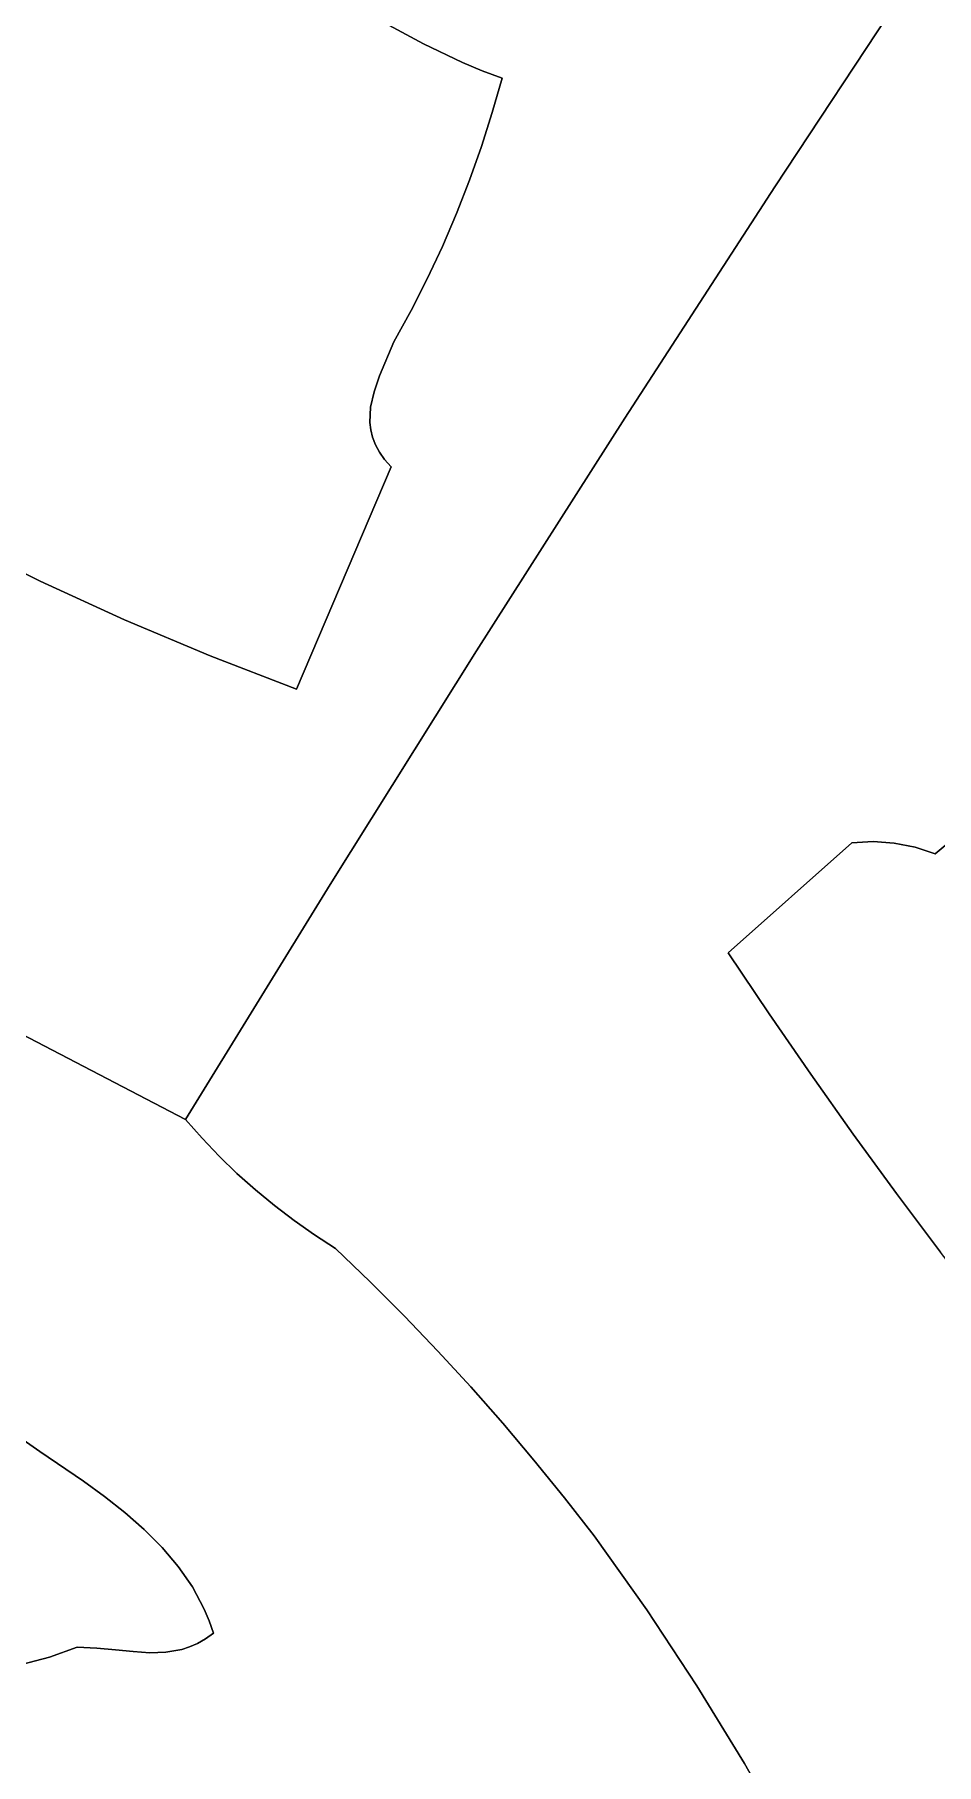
# Model space of a CAD drawing. Header units: inches. Extents: x 37.2 to 70.6, y 17.4 to 61.6.
# Drawn here: x 55.065 to 57.174, y 44.197 to 48.241 of the extents above; entities that cross this region are included whole.
import ezdxf

# ---------------------------------------------------------------- set-up
doc = ezdxf.new("R2010")
doc.units = ezdxf.units.IN
doc.layers.add('SURFACES_FOR_SKETCHUP', color=7, linetype='Continuous')

msp = doc.modelspace()

# ---------------------------------------------------------------- linework, layer by layer
at = {"layer": 'SURFACES_FOR_SKETCHUP'}
for points, invisible_edges in [([(57.5113, 48.9598), (57.1518, 48.4241), (57.8532, 46.8408)], 10), ([(55.8833, 48.2687), (55.9742, 48.22), (57.1518, 48.4241)], 10), ([(55.9742, 48.22), (56.0657, 48.1759), (57.1518, 48.4241)], 10), ([(56.0657, 48.1759), (56.1118, 48.1565), (57.1518, 48.4241)], 10), ([(56.1584, 48.1395), (57.1518, 48.4241), (56.1118, 48.1565)], 3), ([(56.7966, 47.8857), (57.1518, 48.4241), (56.1584, 48.1395)], 10), ([(57.1518, 48.4241), (56.7966, 47.8857), (57.8532, 46.8408)], 10), ([(55.9051, 47.5227), (55.6086, 48.4088), (54.955, 48.2755)], 11), ([(55.9454, 47.596), (55.6086, 48.4088), (55.9051, 47.5227)], 3), ([(55.7011, 48.3664), (55.6086, 48.4088), (55.9454, 47.596)], 10), ([(55.7925, 48.3186), (55.7011, 48.3664), (55.9833, 47.6705)], 10), ([(55.9454, 47.596), (55.9833, 47.6705), (55.7011, 48.3664)], 10), ([(55.9833, 47.6705), (56.0188, 47.7461), (55.7925, 48.3186)], 10), ([(55.8833, 48.2687), (55.7925, 48.3186), (56.0188, 47.7461)], 10), ([(54.955, 48.2755), (54.9181, 48.2369), (55.9051, 47.5227)], 10), ([(56.0517, 47.8229), (56.0822, 47.9007), (55.8833, 48.2687)], 10), ([(55.9742, 48.22), (55.8833, 48.2687), (56.0822, 47.9007)], 10), ([(56.0517, 47.8229), (55.8833, 48.2687), (56.0188, 47.7461)], 3), ([(54.8835, 47.0594), (55.859, 47.406), (54.9181, 48.2369)], 11), ([(55.8718, 47.4433), (55.9051, 47.5227), (54.9181, 48.2369)], 10), ([(55.8718, 47.4433), (54.9181, 48.2369), (55.859, 47.406)], 3), ([(56.0822, 47.9007), (56.1101, 47.9794), (55.9742, 48.22)], 10), ([(55.9742, 48.22), (56.1101, 47.9794), (56.0657, 48.1759)], 3), ([(56.1355, 48.059), (56.1118, 48.1565), (56.0657, 48.1759)], 9), ([(56.1355, 48.059), (56.0657, 48.1759), (56.1101, 47.9794)], 3), ([(56.1355, 48.059), (56.1584, 48.1395), (56.1118, 48.1565)], 8), ([(56.1584, 48.1395), (56.1355, 48.059), (56.7966, 47.8857)], 10), ([(56.1355, 48.059), (56.1101, 47.9794), (56.7966, 47.8857)], 10), ([(56.1101, 47.9794), (56.0822, 47.9007), (56.7966, 47.8857)], 10), ([(56.0822, 47.9007), (56.0517, 47.8229), (56.4456, 47.3445)], 10), ([(56.4456, 47.3445), (56.7966, 47.8857), (56.0822, 47.9007)], 10), ([(56.7966, 47.8857), (56.4456, 47.3445), (57.6762, 46.7209)], 10), ([(57.6762, 46.7209), (57.8532, 46.8408), (56.7966, 47.8857)], 10), ([(56.0517, 47.8229), (56.0188, 47.7461), (56.4456, 47.3445)], 10), ([(56.0188, 47.7461), (55.9833, 47.6705), (56.4456, 47.3445)], 10), ([(55.9833, 47.6705), (55.9454, 47.596), (56.4456, 47.3445)], 10), ([(55.9454, 47.596), (55.9051, 47.5227), (56.4456, 47.3445)], 10), ([(55.9051, 47.5227), (55.8718, 47.4433), (56.4456, 47.3445)], 10), ([(55.859, 47.406), (55.8986, 47.2304), (55.8718, 47.4433)], 3), ([(55.8986, 47.2304), (56.4456, 47.3445), (55.8718, 47.4433)], 11), ([(54.8835, 47.0594), (55.0781, 46.9634), (55.859, 47.406)], 10), ([(55.8508, 47.3699), (55.859, 47.406), (55.0781, 46.9634)], 10), ([(55.8508, 47.3699), (55.0781, 46.9634), (55.849, 47.3346)], 3), ([(55.849, 47.3346), (55.8713, 47.2652), (55.8508, 47.3699)], 3), ([(55.859, 47.406), (55.8508, 47.3699), (55.8986, 47.2304)], 10), ([(55.8834, 47.2478), (55.8508, 47.3699), (55.8713, 47.2652)], 3), ([(55.8834, 47.2478), (55.8986, 47.2304), (55.8508, 47.3699)], 10), ([(55.2754, 46.8733), (55.849, 47.3346), (55.0781, 46.9634)], 3), ([(55.849, 47.3346), (55.2754, 46.8733), (55.851, 47.3171)], 3), ([(55.8713, 47.2652), (55.849, 47.3346), (55.8619, 47.2825)], 3), ([(55.849, 47.3346), (55.851, 47.3171), (55.8619, 47.2825)], 10), ([(56.4456, 47.3445), (55.8986, 47.2304), (56.0988, 46.8005)], 3), ([(56.0988, 46.8005), (56.9765, 46.3514), (56.4456, 47.3445)], 3), ([(56.9765, 46.3514), (57.0262, 46.3543), (56.4456, 47.3445)], 10), ([(57.3351, 46.4633), (56.4456, 47.3445), (57.0262, 46.3543)], 11), ([(57.3351, 46.4633), (57.5034, 46.595), (56.4456, 47.3445)], 10), ([(57.5034, 46.595), (57.6762, 46.7209), (56.4456, 47.3445)], 10), ([(55.851, 47.3171), (55.2754, 46.8733), (55.8553, 47.2998)], 3), ([(55.4754, 46.7891), (55.8553, 47.2998), (55.2754, 46.8733)], 3), ([(55.8553, 47.2998), (55.4754, 46.7891), (55.8619, 47.2825)], 3), ([(55.8553, 47.2998), (55.8619, 47.2825), (55.851, 47.3171)], 2), ([(55.8619, 47.2825), (55.4754, 46.7891), (55.8713, 47.2652)], 3), ([(55.8713, 47.2652), (55.4754, 46.7891), (55.8834, 47.2478)], 3), ([(55.8834, 47.2478), (55.4754, 46.7891), (55.8986, 47.2304)], 3), ([(55.6778, 46.711), (55.8986, 47.2304), (55.4754, 46.7891)], 2), ([(55.6778, 46.711), (56.0988, 46.8005), (55.8986, 47.2304)], 3), ([(55.0781, 46.9634), (54.8835, 47.0594), (54.5621, 46.1501)], 10), ([(55.2754, 46.8733), (55.0781, 46.9634), (54.5621, 46.1501)], 10), ([(55.4754, 46.7891), (55.2754, 46.8733), (54.5621, 46.1501)], 10), ([(56.0988, 46.8005), (55.6778, 46.711), (55.7563, 46.2538)], 3), ([(56.0988, 46.8005), (55.7563, 46.2538), (56.6875, 46.0941)], 10), ([(56.6875, 46.0941), (56.9765, 46.3514), (56.0988, 46.8005)], 10), ([(54.5621, 46.1501), (55.7563, 46.2538), (55.4754, 46.7891)], 11), ([(55.6778, 46.711), (55.4754, 46.7891), (55.7563, 46.2538)], 10), ([(57.0756, 46.351), (57.3351, 46.4633), (57.0262, 46.3543)], 3), ([(57.1242, 46.3415), (57.3351, 46.4633), (57.0756, 46.351)], 3), ([(57.1242, 46.3415), (57.1713, 46.3258), (57.3351, 46.4633)], 8), ([(57.3351, 46.4633), (57.1713, 46.3258), (58.3429, 45.6071)], 10), ([(56.9765, 46.3514), (56.6875, 46.0941), (56.7831, 45.9516)], 8), ([(56.9765, 46.3514), (56.7831, 45.9516), (57.0262, 46.3543)], 3), ([(57.0756, 46.351), (57.0262, 46.3543), (56.7831, 45.9516)], 10), ([(57.0756, 46.351), (56.7831, 45.9516), (57.1242, 46.3415)], 3), ([(57.1713, 46.3258), (57.1242, 46.3415), (56.7831, 45.9516)], 10), ([(56.8806, 45.8103), (57.1713, 46.3258), (56.7831, 45.9516)], 3), ([(56.9798, 45.6703), (57.1713, 46.3258), (56.8806, 45.8103)], 3), ([(57.0808, 45.5316), (57.1713, 46.3258), (56.9798, 45.6703)], 3), ([(57.1836, 45.3943), (57.1713, 46.3258), (57.0808, 45.5316)], 3), ([(57.1836, 45.3943), (58.3429, 45.6071), (57.1713, 46.3258)], 11), ([(54.5621, 46.1501), (55.4181, 45.7045), (55.7563, 46.2538)], 8), ([(55.4181, 45.7045), (55.4565, 45.6609), (55.7563, 46.2538)], 2), ([(55.4565, 45.6609), (55.4966, 45.619), (55.7563, 46.2538)], 10), ([(55.5382, 45.5786), (55.7563, 46.2538), (55.4966, 45.619)], 3), ([(55.5814, 45.54), (55.7563, 46.2538), (55.5382, 45.5786)], 3), ([(55.5814, 45.54), (55.6261, 45.5031), (55.7563, 46.2538)], 10), ([(55.6261, 45.5031), (55.6722, 45.468), (55.7563, 46.2538)], 10), ([(55.6722, 45.468), (55.7197, 45.4346), (55.7563, 46.2538)], 10), ([(55.7197, 45.4346), (55.7685, 45.4032), (55.7563, 46.2538)], 10), ([(55.7685, 45.4032), (56.6875, 46.0941), (55.7563, 46.2538)], 11), ([(55.4181, 45.7045), (54.5621, 46.1501), (54.8012, 45.152)], 10), ([(55.8501, 45.3247), (56.6875, 46.0941), (55.7685, 45.4032)], 3), ([(56.6875, 46.0941), (55.8501, 45.3247), (56.7831, 45.9516)], 3), ([(59.764, 46.0725), (57.009, 43.724), (58.3459, 44.0983)], 10), ([(59.764, 46.0725), (58.1569, 45.2728), (57.009, 43.724)], 3), ([(55.9301, 45.2446), (56.7831, 45.9516), (55.8501, 45.3247)], 3), ([(56.0084, 45.1629), (56.7831, 45.9516), (55.9301, 45.2446)], 3), ([(56.7831, 45.9516), (56.0084, 45.1629), (56.8806, 45.8103)], 3), ([(56.0849, 45.0795), (56.8806, 45.8103), (56.0084, 45.1629)], 3), ([(56.8806, 45.8103), (56.0849, 45.0795), (56.9798, 45.6703)], 3), ([(54.8012, 45.152), (54.8399, 45.1105), (55.4181, 45.7045)], 10), ([(55.4565, 45.6609), (55.4181, 45.7045), (54.8399, 45.1105)], 10), ([(56.1598, 44.9946), (56.9798, 45.6703), (56.0849, 45.0795)], 3), ([(56.2328, 44.9082), (56.9798, 45.6703), (56.1598, 44.9946)], 3), ([(56.9798, 45.6703), (56.2328, 44.9082), (57.0808, 45.5316)], 3), ([(54.8399, 45.1105), (54.8825, 45.0714), (55.4565, 45.6609)], 10), ([(54.8825, 45.0714), (54.9282, 45.0341), (55.4565, 45.6609)], 10), ([(55.4966, 45.619), (55.4565, 45.6609), (54.9282, 45.0341)], 10), ([(54.9764, 44.9981), (55.4966, 45.619), (54.9282, 45.0341)], 3), ([(55.4966, 45.619), (54.9764, 44.9981), (55.5382, 45.5786)], 3), ([(55.0772, 44.9285), (55.5382, 45.5786), (54.9764, 44.9981)], 3), ([(55.5382, 45.5786), (55.0772, 44.9285), (55.5814, 45.54)], 3), ([(55.1791, 44.8588), (55.5814, 45.54), (55.0772, 44.9285)], 3), ([(55.5814, 45.54), (55.1791, 44.8588), (55.6261, 45.5031)], 3), ([(56.304, 44.8202), (57.0808, 45.5316), (56.2328, 44.9082)], 3), ([(57.0808, 45.5316), (56.304, 44.8202), (57.1836, 45.3943)], 3), ([(55.6261, 45.5031), (55.1791, 44.8588), (55.6722, 45.468)], 3), ([(55.2286, 44.8227), (55.6722, 45.468), (55.1791, 44.8588)], 3), ([(55.6722, 45.468), (55.2286, 44.8227), (55.7197, 45.4346)], 3), ([(55.2763, 44.7852), (55.7197, 45.4346), (55.2286, 44.8227)], 3), ([(55.7197, 45.4346), (55.2763, 44.7852), (55.7685, 45.4032)], 3), ([(55.7685, 45.4032), (55.2763, 44.7852), (55.8501, 45.3247)], 3), ([(56.3735, 44.7308), (57.1836, 45.3943), (56.304, 44.8202)], 3), ([(57.1836, 45.3943), (56.3735, 44.7308), (57.2882, 45.2582)], 3), ([(55.3215, 44.7458), (55.8501, 45.3247), (55.2763, 44.7852)], 3), ([(55.8501, 45.3247), (55.3215, 44.7458), (55.9301, 45.2446)], 3), ([(58.082, 45.214), (57.009, 43.724), (58.1569, 45.2728)], 3), ([(55.3633, 44.704), (55.9301, 45.2446), (55.3215, 44.7458)], 3), ([(55.401, 44.6594), (55.9301, 45.2446), (55.3633, 44.704)], 3), ([(55.9301, 45.2446), (55.401, 44.6594), (56.0084, 45.1629)], 3), ([(56.4968, 44.5576), (57.2882, 45.2582), (56.3735, 44.7308)], 3), ([(57.2882, 45.2582), (56.4968, 44.5576), (57.3945, 45.1235)], 3), ([(58.0057, 45.1571), (57.009, 43.724), (58.082, 45.214)], 3), ([(55.4341, 44.6114), (56.0084, 45.1629), (55.401, 44.6594)], 3), ([(56.0084, 45.1629), (55.4341, 44.6114), (56.0849, 45.0795)], 3), ([(57.928, 45.102), (57.009, 43.724), (58.0057, 45.1571)], 3), ([(56.614, 44.3803), (57.3945, 45.1235), (56.4968, 44.5576)], 3), ([(57.3945, 45.1235), (56.614, 44.3803), (57.5026, 44.9902)], 3), ([(57.8489, 45.0489), (57.009, 43.724), (57.928, 45.102)], 3), ([(55.4616, 44.5597), (56.0849, 45.0795), (55.4341, 44.6114)], 3), ([(56.0849, 45.0795), (55.4616, 44.5597), (56.1598, 44.9946)], 3), ([(57.7685, 44.9978), (57.009, 43.724), (57.8489, 45.0489)], 3), ([(54.9764, 44.9981), (54.7944, 44.8062), (55.0772, 44.9285)], 3), ([(55.4732, 44.5323), (56.1598, 44.9946), (55.4616, 44.5597)], 3), ([(56.1598, 44.9946), (55.4732, 44.5323), (56.2328, 44.9082)], 3), ([(56.725, 44.199), (57.5026, 44.9902), (56.614, 44.3803)], 3), ([(56.8298, 44.014), (57.5026, 44.9902), (56.725, 44.199)], 3), ([(57.5026, 44.9902), (56.8298, 44.014), (57.009, 43.724)], 11), ([(57.7685, 44.9978), (57.5026, 44.9902), (57.009, 43.724)], 11), ([(55.0772, 44.9285), (54.7944, 44.8062), (55.1791, 44.8588)], 3), ([(55.483, 44.5037), (56.2328, 44.9082), (55.4732, 44.5323)], 3), ([(56.2328, 44.9082), (55.483, 44.5037), (56.304, 44.8202)], 3), ([(55.1, 44.4469), (55.1791, 44.8588), (54.7944, 44.8062)], 11), ([(55.1641, 44.4703), (55.1791, 44.8588), (55.1, 44.4469)], 3), ([(55.1791, 44.8588), (55.1641, 44.4703), (55.2286, 44.8227)], 3), ([(55.2286, 44.8227), (55.1641, 44.4703), (55.2763, 44.7852)], 3), ([(56.304, 44.8202), (55.483, 44.5037), (56.3735, 44.7308)], 3), ([(55.034, 44.4298), (55.1, 44.4469), (54.7944, 44.8062)], 10), ([(55.2763, 44.7852), (55.1641, 44.4703), (55.3215, 44.7458)], 3), ([(55.2106, 44.4686), (55.3215, 44.7458), (55.1641, 44.4703)], 3), ([(55.3215, 44.7458), (55.2106, 44.4686), (55.3633, 44.704)], 3), ([(55.2106, 44.4686), (55.2542, 44.4646), (55.3633, 44.704)], 10), ([(55.401, 44.6594), (55.3633, 44.704), (55.2542, 44.4646)], 10), ([(56.3735, 44.7308), (55.483, 44.5037), (56.4968, 44.5576)], 3), ([(55.2542, 44.4646), (55.2952, 44.4602), (55.401, 44.6594)], 10), ([(55.2952, 44.4602), (55.3344, 44.4576), (55.401, 44.6594)], 10), ([(55.4341, 44.6114), (55.401, 44.6594), (55.3344, 44.4576)], 10), ([(55.3344, 44.4576), (55.3721, 44.4586), (55.4341, 44.6114)], 10), ([(55.4341, 44.6114), (55.3721, 44.4586), (55.4616, 44.5597)], 3), ([(55.4091, 44.4653), (55.4616, 44.5597), (55.3721, 44.4586)], 3), ([(55.4275, 44.4714), (55.4616, 44.5597), (55.4091, 44.4653)], 3), ([(55.4459, 44.4796), (55.4616, 44.5597), (55.4275, 44.4714)], 3), ([(55.4616, 44.5597), (55.4459, 44.4796), (55.4732, 44.5323)], 3), ([(56.035, 43.6915), (56.4968, 44.5576), (55.483, 44.5037)], 11), ([(56.1324, 43.6842), (56.4968, 44.5576), (56.035, 43.6915)], 3), ([(56.4968, 44.5576), (56.1324, 43.6842), (56.614, 44.3803)], 3), ([(55.4644, 44.4903), (55.4329, 43.9095), (55.483, 44.5037)], 3), ([(55.4593, 43.8847), (55.483, 44.5037), (55.4329, 43.9095)], 3), ([(55.4644, 44.4903), (55.4732, 44.5323), (55.4459, 44.4796)], 3), ([(55.4839, 43.8583), (55.483, 44.5037), (55.4593, 43.8847)], 3), ([(55.483, 44.5037), (55.4732, 44.5323), (55.4644, 44.4903)], 2), ([(55.483, 44.5037), (55.4839, 43.8583), (56.035, 43.6915)], 11), ([(55.1, 44.4469), (55.0934, 43.9837), (55.2106, 44.4686)], 11), ([(55.2106, 44.4686), (55.0934, 43.9837), (55.2542, 44.4646)], 3), ([(55.3432, 43.9732), (55.2542, 44.4646), (55.0934, 43.9837)], 3), ([(55.2106, 44.4686), (55.1641, 44.4703), (55.1, 44.4469)], 8), ([(55.2542, 44.4646), (55.3432, 43.9732), (55.2952, 44.4602)], 3), ([(55.2952, 44.4602), (55.3432, 43.9732), (55.3344, 44.4576)], 3), ([(55.3344, 44.4576), (55.3432, 43.9732), (55.3721, 44.4586)], 3), ([(55.3721, 44.4586), (55.3432, 43.9732), (55.4091, 44.4653)], 3), ([(55.3747, 43.9539), (55.4091, 44.4653), (55.3432, 43.9732)], 3), ([(55.4275, 44.4714), (55.3747, 43.9539), (55.4459, 44.4796)], 3), ([(55.4046, 43.9326), (55.4459, 44.4796), (55.3747, 43.9539)], 3), ([(55.4091, 44.4653), (55.3747, 43.9539), (55.4275, 44.4714)], 3), ([(55.4459, 44.4796), (55.4046, 43.9326), (55.4644, 44.4903)], 3), ([(55.4329, 43.9095), (55.4644, 44.4903), (55.4046, 43.9326)], 3), ([(54.8986, 44.4148), (55.0934, 43.9837), (54.9668, 44.4191)], 3), ([(55.0934, 43.9837), (54.8986, 44.4148), (55.0525, 43.9275)], 3), ([(54.9668, 44.4191), (55.0934, 43.9837), (55.034, 44.4298)], 3), ([(55.034, 44.4298), (55.0934, 43.9837), (55.1, 44.4469)], 3), ([(56.614, 44.3803), (56.1324, 43.6842), (56.725, 44.199)], 3), ([(56.725, 44.199), (56.1324, 43.6842), (56.8298, 44.014)], 3)]:
    msp.add_3dface(points, dxfattribs=dict(at, invisible_edges=invisible_edges))

doc.saveas('drawing.dxf')
